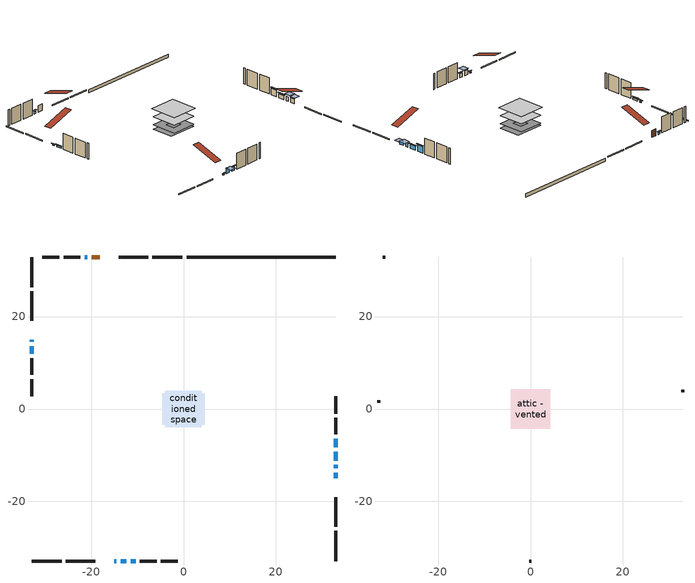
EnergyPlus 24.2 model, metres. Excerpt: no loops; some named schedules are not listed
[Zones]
conditioned space
 floor outside (Floor1 construction): -1.43,-1.43 -1.43,1.43 1.43,1.43 1.43,-1.43 z0.25
 floor adiabatic (Floor3 construction): -3.98,-3.98 -3.98,3.98 3.98,3.98 3.98,-3.98 z0.25
 floor adiabatic (AdiabaticFloorConstruction): -3.98,-3.98 -3.98,3.98 3.98,3.98 3.98,-3.98 z2.69
 floor foundation (Slab1 construction): -4.63,-3.41 -4.63,3.41 4.63,3.41 4.63,-3.41 z-0.73
 wall outside (RimJoist1 construction): -0.24,32.87 -6.75,32.87 / -32.87,-32.87 -26.37,-32.87 / -32.87,32.87 -32.87,26.37 / 32.87,-32.87 32.87,-26.37 z0.25:0.55
 wall outside (RimJoist2 construction): -7.67,32.87 -14.03,32.87 / -25.44,-32.87 -19.09,-32.87 / -32.87,25.44 -32.87,19.09 / 32.87,-25.44 32.87,-19.09 z0.25:0.55
 wall outside (AdiabaticWallConstruction 1): -18.1,32.87 -19.84,32.87 z0.25:2.28
 wall outside (AdiabaticWallConstruction): -32.87,15.02 -32.87,14.5 / -15.02,-32.87 -14.5,-32.87 z0.25:0.56; -32.87,13.58 -32.87,11.95 z0.25:0.76; 32.87,-15.01 32.87,-13.79 / -13.58,-32.87 -12.36,-32.87 z0.25:1.67; 32.87,-12.87 32.87,-12.1 z0.25:1.57; 32.87,-11.18 32.87,-9.19 / -11.43,-32.87 -10.36,-32.87 z0.25:1.47; 32.87,-8.26 32.87,-6.43 z0.25:2.23; -20.77,32.87 -21.38,32.87 z0.25:0.96
 wall outside (Wall1 construction): -22.31,32.87 -25.91,32.87 / -9.43,-32.87 -5.83,-32.87 / -32.87,11.02 -32.87,7.42 / 32.87,-5.51 32.87,-1.9 z0.25:5.13
 wall outside (Wall2 construction): -26.84,32.87 -30.52,32.87 / -4.9,-32.87 -1.22,-32.87 / -32.87,6.49 -32.87,2.81 / 32.87,-0.97 32.87,2.7 z0.25:5.13
 wall foundation (FoundationWall1 construction): 32.87,32.87 0.69,32.87 z-0.73:0.25
 window (WindowConstruction 8): -32.87,15.01 -32.87,14.5 z0.25:0.55
 window (WindowConstruction 7): -32.87,13.58 -32.87,11.95 z0.25:0.76
 window (WindowConstruction 9): -15.01,-32.87 -14.5,-32.87 z0.25:0.55
 window (WindowConstruction): 32.87,-15.01 32.87,-13.79 z0.25:1.67
 window (WindowConstruction 1): 32.87,-12.87 32.87,-12.1 z0.25:1.57
 window (WindowConstruction 2): -13.58,-32.87 -12.36,-32.87 z0.25:1.67
 window (WindowConstruction 3): 32.87,-11.17 32.87,-9.19 z0.25:1.47
 window (WindowConstruction 4): 32.87,-8.26 32.87,-6.44 z0.25:2.23
 window (WindowConstruction 5): -20.77,32.87 -21.38,32.87 z0.25:0.96
 window (WindowConstruction 6): -11.43,-32.87 -10.36,-32.87 z0.25:1.47
 door (Door): -18.1,32.87 -19.84,32.87 z0.25:2.28
 ceiling adiabatic (AdiabaticFloorConstruction): 3.98,-3.98 3.98,3.98 -3.98,3.98 -3.98,-3.98 z2.69
attic - vented
 floor to conditioned space (Floor2 construction Reversed): -4.31,-4.31 -4.31,4.31 4.31,4.31 4.31,-4.31 z5.13
 wall outside (Wall3 construction): -31.45,32.87 -31.95,32.87 / -0.29,-32.87 0.21,-32.87 / -32.87,1.88 -32.87,1.38 / 32.87,3.63 32.87,4.13 z0.25:5.13
 roof outside (Roof1 construction): -17.17,32.87,5.13 -17.17,24.47,7.93 -14.96,24.47,7.93 -14.96,32.87,5.13; -15.94,-32.87,5.13 -15.94,-24.47,7.93 -18.16,-24.47,7.93 -18.16,-32.87,5.13; -32.87,15.94,5.13 -24.47,15.94,7.93 -24.47,18.16,7.93 -32.87,18.16,5.13; 32.87,-15.94,5.13 24.47,-15.94,7.93 24.47,-18.16,7.93 32.87,-18.16,5.13
shading: -32.87,14.21 -32.87,15.31 -33.17,15.31 -33.17,14.21 z0.85; -32.87,11.65 -32.87,13.87 -33.17,13.87 -33.17,11.65 z1.06; -14.21,-32.87 -15.31,-32.87 -15.31,-33.17 -14.21,-33.17 z0.85; 32.87,-13.5 32.87,-15.31 34.7,-15.31 34.7,-13.5 z1.97; 32.87,-11.49 32.87,-13.47 34.7,-13.47 34.7,-11.49 z2.18; -12.06,-32.87 -13.87,-32.87 -13.87,-34.7 -12.06,-34.7 z1.97; 32.87,-8.89 32.87,-11.47 33.17,-11.47 33.17,-8.89 z1.77; 32.87,-6.14 32.87,-8.56 33.17,-8.56 33.17,-6.14 z2.53; -21.68,32.87 -20.47,32.87 -20.47,33.17 -21.68,33.17 z1.26; -10.06,-32.87 -11.73,-32.87 -11.73,-33.17 -10.06,-33.17 z1.77
[Building]
Building 1: Terrain=Suburbs
[Site:Location]
Windsor AP_ON: Latitude {deg}=42.28; Longitude {deg}=-82.96; Time Zone {hr}=-5; Elevation {m}=190; Keep Site Location Information=Yes
[Site:GroundTemperature:Shallow]
6.34957, 4.46684, 4.31606, 5.20952, 8.79623, 12.3662, 15.4612, 17.4219, 17.5884, 15.9938, 12.9777, 9.51722
[Site:WaterMainsTemperature]
Calculation Method=Schedule; Temperature Schedule=mains temperature schedule
[Material] Roughness=Rough; Thermal Absorptance=0.9
Name | Thickness {m} | Conductivity {W/m-K} | Density {kg/m3} | Specific Heat {J/kg-K} | Solar Absorptance | Visible Absorptance
asphalt or fiberglass shingles | 0.00635 | 0.162714 | 1121.4 | 1465.45 | 0.4 | 0.4
ceiling loosefill ins | 0.338667 | 0.0480833 | 16.02 | 1046.75 | 0.7 | 0.7
ceiling stud and cavity | 0.1397 | 0.229297 | 65.682 | 1177.47 | 0.7 | 0.7
concrete 4.0 in. | 0.1016 | 1.803125 | 2242.8 | 837.4 | 0.7 | 0.7
concrete 8.0 in. | 0.2032 | 1.803125 | 2242.8 | 837.4 | 0.7 | 0.7
door material | 0.04445 | 0.053851 | 512.64 | 1214.23 | 0.7 | 0.7
exterior vertical ins | 0.141147 | 0.029427 | 32.04 | 1214.23 | 0.7 | 0.7
floor covering | 0.0127 | 0.0433444 | 54.468 | 1339.84 | 0.6 | 0.6
floor rigid ins; rim joist rigid ins; wall rigid ins | 0.051816 | 0.029427 | 32.04 | 1214.23 | 0.7 | 0.7
floor rigid ins 1; wall rigid ins 1 | 0.512978 | 0.029427 | 32.04 | 1214.23 | 0.7 | 0.7
floor stud and cavity | 0.1397 | 0.569966 | 92.3553 | 1139.71 | 0.7 | 0.7
floor stud and cavity 1 | 0.1397 | 0.109296 | 92.3553 | 1139.71 | 0.7 | 0.7
floor stud and cavity 2 | 0.1397 | 1.75129 | 37.0049 | 1207.88 | 0.7 | 0.7
furniture material conditioned space 1 | 0.1524 | 0.115458 | 640.8 | 1214.23 | 0.6 | 0.6
gypsum board | 0.0127 | 0.160291 | 801 | 837.4 | 0.6 | 0.6
gypsum board 1 | 0.0127 | 0.160291 | 801 | 837.4 | 0.7 | 0.7
osb sheathing 0.5 in. | 0.0127 | 0.115458 | 512.64 | 1214.23 | 0.7 | 0.7
osb sheathing 0.75 in. | 0.01905 | 0.115458 | 512.64 | 1214.23 | 0.7 | 0.7
osb sheathing 2.0 in. | 0.0508 | 0.115458 | 512.64 | 1214.23 | 0.7 | 0.7
rim joist stud and cavity | 0.0508 | 0.268173 | 125.044 | 1163.47 | 0.6 | 0.6
rim joist stud and cavity 1 | 0.0508 | 0.859146 | 125.044 | 1163.47 | 0.6 | 0.6
slab rigid ins | 0.0444073 | 0.029427 | 32.04 | 1214.23 | 0.7 | 0.7
wall stud and cavity | 0.1397 | 0.167382 | 139.0536 | 1170.24 | 0.7 | 0.7
wall stud and cavity 1 | 0.1397 | 0.125536 | 139.0536 | 1170.24 | 0.7 | 0.7
wall stud and cavity 2 | 0.0889 | 6.9971 | 50.32683 | 1063.81 | 0.6 | 0.6
wall stud and cavity 3 | 0.0889 | 0.380278 | 52.3479 | 1209.89 | 0.7 | 0.7
wall stud and cavity 4 | 0.0889 | 0.391764 | 83.0341 | 1211.67 | 0.7 | 0.7
wood siding | 0.0254 | 0.102417 | 544.68 | 1172.36 | 0.4 | 0.4
wood siding 1 | 0.00254 | 0.102417 | 544.68 | 1172.36 | 0.4 | 0.4
wood siding 2; wood siding 3; wood siding 4 | 0.0254 | 0.102417 | 544.68 | 1172.36 | 0.7 | 0.7
[WindowMaterial:SimpleGlazingSystem]
Name | U-Factor {W/m2-K} | Solar Heat Gain Coefficient
WindowMaterial | 2.04181 | 0.63
WindowMaterial 1 | 2.36034 | 0.5
WindowMaterial 2 | 2.17524 | 0.57
WindowMaterial 3 | 3.38068 | 0.64
WindowMaterial 4 | 2.59996 | 0.4
WindowMaterial 5 | 2.31435 | 0.52
WindowMaterial 6 | 2.59314 | 0.4
WindowMaterial 7 | 2.549422 | 0.45
[Construction]
AdiabaticFloorConstruction: floor stud and cavity 2, floor rigid ins 1, osb sheathing 0.75 in., floor covering
AdiabaticWallConstruction: wood siding 3, wall rigid ins 1, wall stud and cavity 3, gypsum board
AdiabaticWallConstruction 1: wood siding 4, wall rigid ins 1, wall stud and cavity 3, gypsum board
Door: door material
Floor1 construction: floor stud and cavity, floor rigid ins, osb sheathing 0.75 in., floor covering
Floor2 construction Reversed: gypsum board, ceiling stud and cavity, ceiling loosefill ins
Floor3 construction: floor stud and cavity 1, floor rigid ins, osb sheathing 0.75 in., floor covering
FoundationWall1 construction: concrete 8.0 in., gypsum board 1
furniture construction conditioned space 1: furniture material conditioned space 1
PartitionWallConstruction: gypsum board, wall stud and cavity 4, gypsum board
RimJoist1 construction: wood siding 2, rim joist rigid ins, osb sheathing 2.0 in., rim joist stud and cavity
RimJoist2 construction: wood siding 2, osb sheathing 2.0 in., rim joist stud and cavity 1
Roof1 construction: asphalt or fiberglass shingles
Slab1 construction: slab rigid ins, concrete 4.0 in.
Wall1 construction: wood siding, wall rigid ins, osb sheathing 0.5 in., wall stud and cavity, gypsum board
Wall2 construction: wood siding, wall rigid ins, osb sheathing 0.5 in., wall stud and cavity 1, gypsum board
Wall3 construction: wood siding 1, wall stud and cavity 2
WindowConstruction; WindowConstruction 2: WindowMaterial
WindowConstruction 1: WindowMaterial 1
WindowConstruction 3: WindowMaterial 2
WindowConstruction 4: WindowMaterial 3
WindowConstruction 5: WindowMaterial 4
WindowConstruction 6: WindowMaterial 5
WindowConstruction 7: WindowMaterial 6
WindowConstruction 8; WindowConstruction 9: WindowMaterial 7
[Zone] Multiplier=1; Part of Total Floor Area=Yes
Name | Volume {m3}
attic - vented | 33.8363
conditioned space | 428.3
[Space]
Name | Zone | Volume {m3}
attic - vented 1 | attic - vented | 33.8363
conditioned space 1 | conditioned space | 428.3
[ZoneInfiltration:EffectiveLeakageArea]
infil attic - vented 1: Zone or Space=attic - vented 1; Schedule=Always On Discrete; Effective Air Leakage Area {cm2}=3307.56; Stack Coefficient=0.000533888; Wind Coefficient=1.56115e-05
[ZoneMixing]
whole house fan mix: Zone or Space=attic - vented; Schedule=Always On Continuous; Design Flow Rate Calculation Method=Flow/Zone; Design Flow Rate {m3/s}=0; Source Zone or Space=conditioned space
[SurfaceProperty:ExposedFoundationPerimeter]
Slab1: Exposed Perimeter Calculation Method=TotalExposedPerimeter; Total Exposed Perimeter {m}=32.188
[InternalMass] Zone or ZoneList=conditioned space; Space or SpaceList=conditioned space 1
Name | Construction | Surface Area {m2}
furniture mass conditioned space 1 | furniture construction conditioned space 1 | 79.2082
partition wall mass | PartitionWallConstruction | 134.751
[Lights]
interior lighting: Zone or ZoneList or Space or SpaceList=conditioned space 1; Schedule=interior lighting schedule; Design Level Calculation Method=LightingLevel; Lighting Level {W}=343.2; Return Air Fraction=0; Fraction Radiant=0.6; Fraction Visible=0.2; Fraction Replaceable=1
[People]
occupants: Zone or ZoneList or Space or SpaceList=conditioned space 1; Number of People Schedule=occupants schedule; Number of People Calculation Method=People; Number of People=3; Fraction Radiant=0.314171; Sensible Heat Fraction=0.56303; Activity Level Schedule=occupants activity schedule; Carbon Dioxide Generation Rate {m3/s-W}=0; Enable ASHRAE 55 Comfort Warnings=No; Mean Radiant Temperature Calculation Type=EnclosureAveraged
[ElectricEquipment] Zone or ZoneList or Space or SpaceList=conditioned space 1; Design Level Calculation Method=EquipmentLevel
Name | Schedule | Design Level {W} | Fraction Latent | Fraction Radiant | Fraction Lost
clothes dryer | clothes dryer schedule | 140.772 | 0.015 | 0.081 | 0.85
clothes washer | clothes washer schedule | 32.1985 | 0.03 | 0.162 | 0.7
cooking range | cooking range schedule | 215.147 | 0.08 | 0.432 | 0.2
dishwasher | dishwasher schedule | 66.8632 | 0.3 | 0.18 | 0.4
fridge | fridge schedule | 72.9452 | 0 | 0.6 | 0
mech vent bath fan 0 | mech vent bath fan 0 schedule | 50.2 | 0 | 0 | 1
mech vent house fan | mech vent house fan schedule | 0 | 0 | 0 | 1
mech vent house fan cfis | mech vent house fan cfis schedule | 0 | 0 | 0 | 0
misc plug loads | misc plug loads schedule | 494.7 | 0.045 | 0.513 | 0.1
whole house fan | Always On Discrete | 0 | 0 | 0 | 1
[OtherEquipment] Zone or ZoneList or Space or SpaceList=conditioned space 1; Design Level Calculation Method=EquipmentLevel
Name | Fuel Type | Schedule | Design Level {W} | Fraction Latent | Fraction Radiant | Fraction Lost
clothes dryer 1 | Electricity | clothes dryer schedule | 0 | 0.015 | 0.081 | 0.85
cooking range 1 | Electricity | cooking range schedule | 0 | 0.08 | 0.432 | 0.2
general water use latent | None | general water use schedule | 62.594 | 1 | 0 | 0
general water use sensible | None | general water use schedule | -61.6891 | 0 | 0.6 | 0
mech vent house fan latent load | None | Always On Discrete | 0 | 1 | 0 | 0
mech vent house fan sensible load | None | Always On Discrete | 0 | 0 | 0 | 0
water heater energy adjustment1 | NaturalGas | Always On Discrete | 0.01 | 0 | 0 | 1
[ZoneInfiltration:DesignFlowRate] Zone or ZoneList or Space or SpaceList=conditioned space 1; Schedule=Always On Discrete; Design Flow Rate Calculation Method=Flow/Zone; Design Flow Rate {m3/s}=0
infil flow; natural vent flow; whole house fan flow
[AvailabilityManager:Scheduled]
central ac and furnace airloop Availability Manager: Schedule=Always On Discrete
[Foundation:Kiva]
Foundation Kiva 1: Initial Indoor Air Temperature {C}=18; Wall Height Above Grade {m}=0.249997; Wall Depth Below Slab {m}=0.2032; Custom Block Material Name 1=exterior vertical ins; Custom Block Depth 1 {m}=0.979993; Custom Block X Position 1 {m}=0.2159; Custom Block Z Position 1 {m}=0
[Foundation:Kiva:Settings]
Soil Conductivity {W/m-K}=0.849921; Soil Density {kg/m3}=1842.3; Soil Specific Heat {J/kg-K}=418.7; Ground Solar Absorptivity=0.9; Ground Thermal Absorptivity=0.9; Ground Surface Roughness {m}=0.03; Far-Field Width {m}=40; Deep-Ground Boundary Condition=ZeroFlux; Deep-Ground Depth {m}=40; Minimum Cell Dimension {m}=0.2; Maximum Cell Growth Coefficient=3; Simulation Timestep=Timestep
[Exterior:Lights]
exterior lighting: Schedule=exterior lighting schedule; Design Level {W}=75.6
[EnergyManagementSystem:GlobalVariable]
central_ac_and_furnace_airloop_Fan_RTF
infil_program_Qfan
infil_program_Qinf
natural_vent_program_Qnv
natural_vent_program_Qwhf
[EnergyManagementSystem:Sensor]
Name | Output:Variable or Output:Meter Index Key | Output:Variable or Output:Meter
airflow_gain | infil flow | Infiltration Sensible Heat Gain Energy
airflow_gain_1 | natural vent flow | Infiltration Sensible Heat Gain Energy
airflow_gain_2 | whole house fan flow | Infiltration Sensible Heat Gain Energy
airflow_loss | infil flow | Infiltration Sensible Heat Loss Energy
airflow_loss_1 | natural vent flow | Infiltration Sensible Heat Loss Energy
airflow_loss_2 | whole house fan flow | Infiltration Sensible Heat Loss Energy
clg_load_cond |  | Cooling:EnergyTransfer:Zone:CONDITIONED SPACE
clg_sp_s; clg_sp_s_1 | cooling setpoint | Schedule Value
clothes_dryer_exhaust_0_sch_s | clothes dryer exhaust 0 schedule | Schedule Value
cool_season | cooling season schedule | Schedule Value
htg_load_cond |  | Heating:EnergyTransfer:Zone:CONDITIONED SPACE
htg_sp_s; htg_sp_s_1 | heating setpoint | Schedule Value
ig_ee_conv | clothes dryer | Electric Equipment Convective Heating Energy
ig_ee_conv_2 | cooking range | Electric Equipment Convective Heating Energy
ig_ee_conv_4 | fridge | Electric Equipment Convective Heating Energy
ig_ee_conv_5 | misc plug loads | Electric Equipment Convective Heating Energy
ig_ee_conv_6 | whole house fan | Electric Equipment Convective Heating Energy
ig_ee_rad | clothes dryer | Electric Equipment Radiant Heating Energy
ig_ee_rad_2 | cooking range | Electric Equipment Radiant Heating Energy
ig_ee_rad_4 | fridge | Electric Equipment Radiant Heating Energy
ig_ee_rad_5 | misc plug loads | Electric Equipment Radiant Heating Energy
ig_ee_rad_6 | whole house fan | Electric Equipment Radiant Heating Energy
ig_lgt_conv | interior lighting | Lights Convective Heating Energy
ig_lgt_rad | interior lighting | Lights Radiant Heating Energy
ig_lgt_vis | interior lighting | Lights Visible Radiation Heating Energy
ig_oe_conv | clothes dryer 1 | Other Equipment Convective Heating Energy
ig_oe_conv_1 | cooking range 1 | Other Equipment Convective Heating Energy
ig_oe_conv_2 | general water use latent | Other Equipment Convective Heating Energy
ig_oe_conv_3 | general water use sensible | Other Equipment Convective Heating Energy
ig_oe_conv_4 | water heater energy adjustment1 | Other Equipment Convective Heating Energy
ig_oe_rad | clothes dryer 1 | Other Equipment Radiant Heating Energy
ig_oe_rad_1 | cooking range 1 | Other Equipment Radiant Heating Energy
ig_oe_rad_2 | general water use latent | Other Equipment Radiant Heating Energy
ig_oe_rad_3 | general water use sensible | Other Equipment Radiant Heating Energy
ig_oe_rad_4 | water heater energy adjustment1 | Other Equipment Radiant Heating Energy
ig_ppl_conv | occupants | People Convective Heating Energy
ig_ppl_rad | occupants | People Radiant Heating Energy
im_conv | furniture mass conditioned space 1 | Surface Inside Face Convection Heat Gain Energy
im_conv_1 | partition wall mass | Surface Inside Face Convection Heat Gain Energy
im_ig | furniture mass conditioned space 1 | Surface Inside Face Internal Gains Radiation Heat Gain Energy
im_ig_1 | partition wall mass | Surface Inside Face Internal Gains Radiation Heat Gain Energy
im_lgt | furniture mass conditioned space 1 | Surface Inside Face Lights Radiation Heat Gain Energy
im_lgt_1 | partition wall mass | Surface Inside Face Lights Radiation Heat Gain Energy
im_sol | furniture mass conditioned space 1 | Surface Inside Face Solar Radiation Heat Gain Energy
im_sol_1 | partition wall mass | Surface Inside Face Solar Radiation Heat Gain Energy
im_surf | furniture mass conditioned space 1 | Surface Inside Face Net Surface Thermal Radiation Heat Gain Energy
im_surf_1 | partition wall mass | Surface Inside Face Net Surface Thermal Radiation Heat Gain Energy
mech_vent_bath_fan_0_sch_s | mech vent bath fan 0 schedule | Schedule Value
mv_conv | mech vent bath fan 0 | Electric Equipment Convective Heating Energy
mv_conv_1 | mech vent house fan | Electric Equipment Convective Heating Energy
mv_conv_2 | mech vent house fan cfis | Electric Equipment Convective Heating Energy
mv_conv_3 | mech vent house fan latent load | Other Equipment Convective Heating Energy
mv_conv_4 | mech vent house fan sensible load | Other Equipment Convective Heating Energy
mv_rad | mech vent bath fan 0 | Electric Equipment Radiant Heating Energy
mv_rad_1 | mech vent house fan | Electric Equipment Radiant Heating Energy
mv_rad_2 | mech vent house fan cfis | Electric Equipment Radiant Heating Energy
mv_rad_3 | mech vent house fan latent load | Other Equipment Radiant Heating Energy
mv_rad_4 | mech vent house fan sensible load | Other Equipment Radiant Heating Energy
natural_vent_s | natural vent schedule | Schedule Value
out_pb_s |  | Site Outdoor Air Barometric Pressure
out_wt_s |  | Site Outdoor Air Humidity Ratio
site_vw_s |  | Site Wind Speed
ss_back_out | Window1 | Surface Window Shortwave from Zone Back Out Window Heat Transfer Rate
ss_back_out_1 | Window10 | Surface Window Shortwave from Zone Back Out Window Heat Transfer Rate
ss_back_out_2 | Window2 | Surface Window Shortwave from Zone Back Out Window Heat Transfer Rate
ss_back_out_3 | Window3 | Surface Window Shortwave from Zone Back Out Window Heat Transfer Rate
ss_back_out_4 | Window4 | Surface Window Shortwave from Zone Back Out Window Heat Transfer Rate
ss_back_out_5 | Window5 | Surface Window Shortwave from Zone Back Out Window Heat Transfer Rate
ss_back_out_6 | Window6 | Surface Window Shortwave from Zone Back Out Window Heat Transfer Rate
ss_back_out_7 | Window7 | Surface Window Shortwave from Zone Back Out Window Heat Transfer Rate
ss_back_out_8 | Window8 | Surface Window Shortwave from Zone Back Out Window Heat Transfer Rate
ss_back_out_9 | Window9 | Surface Window Shortwave from Zone Back Out Window Heat Transfer Rate
ss_conv | Door1 | Surface Inside Face Convection Heat Gain Energy
ss_conv_1 | Window1 | Surface Inside Face Convection Heat Gain Energy
ss_conv_10 | Window9 | Surface Inside Face Convection Heat Gain Energy
ss_conv_2 | Window10 | Surface Inside Face Convection Heat Gain Energy
ss_conv_3 | Window2 | Surface Inside Face Convection Heat Gain Energy
ss_conv_4 | Window3 | Surface Inside Face Convection Heat Gain Energy
ss_conv_5 | Window4 | Surface Inside Face Convection Heat Gain Energy
ss_conv_6 | Window5 | Surface Inside Face Convection Heat Gain Energy
ss_conv_7 | Window6 | Surface Inside Face Convection Heat Gain Energy
ss_conv_8 | Window7 | Surface Inside Face Convection Heat Gain Energy
ss_conv_9 | Window8 | Surface Inside Face Convection Heat Gain Energy
ss_ig | Door1 | Surface Inside Face Internal Gains Radiation Heat Gain Energy
ss_ig_1 | Window1 | Surface Inside Face Internal Gains Radiation Heat Gain Energy
ss_ig_10 | Window9 | Surface Inside Face Internal Gains Radiation Heat Gain Energy
ss_ig_2 | Window10 | Surface Inside Face Internal Gains Radiation Heat Gain Energy
ss_ig_3 | Window2 | Surface Inside Face Internal Gains Radiation Heat Gain Energy
ss_ig_4 | Window3 | Surface Inside Face Internal Gains Radiation Heat Gain Energy
ss_ig_5 | Window4 | Surface Inside Face Internal Gains Radiation Heat Gain Energy
ss_ig_6 | Window5 | Surface Inside Face Internal Gains Radiation Heat Gain Energy
ss_ig_7 | Window6 | Surface Inside Face Internal Gains Radiation Heat Gain Energy
ss_ig_8 | Window7 | Surface Inside Face Internal Gains Radiation Heat Gain Energy
ss_ig_9 | Window8 | Surface Inside Face Internal Gains Radiation Heat Gain Energy
ss_lgt | Door1 | Surface Inside Face Lights Radiation Heat Gain Energy
ss_sol | Door1 | Surface Inside Face Solar Radiation Heat Gain Energy
ss_surf | Door1 | Surface Inside Face Net Surface Thermal Radiation Heat Gain Energy
ss_surf_1 | Window1 | Surface Inside Face Net Surface Thermal Radiation Heat Gain Energy
ss_surf_10 | Window9 | Surface Inside Face Net Surface Thermal Radiation Heat Gain Energy
ss_surf_2 | Window10 | Surface Inside Face Net Surface Thermal Radiation Heat Gain Energy
ss_surf_3 | Window2 | Surface Inside Face Net Surface Thermal Radiation Heat Gain Energy
ss_surf_4 | Window3 | Surface Inside Face Net Surface Thermal Radiation Heat Gain Energy
ss_surf_5 | Window4 | Surface Inside Face Net Surface Thermal Radiation Heat Gain Energy
ss_surf_6 | Window5 | Surface Inside Face Net Surface Thermal Radiation Heat Gain Energy
ss_surf_7 | Window6 | Surface Inside Face Net Surface Thermal Radiation Heat Gain Energy
ss_surf_8 | Window7 | Surface Inside Face Net Surface Thermal Radiation Heat Gain Energy
ss_surf_9 | Window8 | Surface Inside Face Net Surface Thermal Radiation Heat Gain Energy
ss_trans_in | Window1 | Surface Window Transmitted Solar Radiation Rate
ss_trans_in_1 | Window10 | Surface Window Transmitted Solar Radiation Rate
ss_trans_in_2 | Window2 | Surface Window Transmitted Solar Radiation Rate
ss_trans_in_3 | Window3 | Surface Window Transmitted Solar Radiation Rate
ss_trans_in_4 | Window4 | Surface Window Transmitted Solar Radiation Rate
ss_trans_in_5 | Window5 | Surface Window Transmitted Solar Radiation Rate
ss_trans_in_6 | Window6 | Surface Window Transmitted Solar Radiation Rate
ss_trans_in_7 | Window7 | Surface Window Transmitted Solar Radiation Rate
ss_trans_in_8 | Window8 | Surface Window Transmitted Solar Radiation Rate
ss_trans_in_9 | Window9 | Surface Window Transmitted Solar Radiation Rate
ss_trans_out | Window1 | Surface Inside Face Initial Transmitted Diffuse Transmitted Out Window Solar Radiation Rate
ss_trans_out_1 | Window10 | Surface Inside Face Initial Transmitted Diffuse Transmitted Out Window Solar Radiation Rate
ss_trans_out_2 | Window2 | Surface Inside Face Initial Transmitted Diffuse Transmitted Out Window Solar Radiation Rate
ss_trans_out_3 | Window3 | Surface Inside Face Initial Transmitted Diffuse Transmitted Out Window Solar Radiation Rate
ss_trans_out_4 | Window4 | Surface Inside Face Initial Transmitted Diffuse Transmitted Out Window Solar Radiation Rate
ss_trans_out_5 | Window5 | Surface Inside Face Initial Transmitted Diffuse Transmitted Out Window Solar Radiation Rate
ss_trans_out_6 | Window6 | Surface Inside Face Initial Transmitted Diffuse Transmitted Out Window Solar Radiation Rate
ss_trans_out_7 | Window7 | Surface Inside Face Initial Transmitted Diffuse Transmitted Out Window Solar Radiation Rate
ss_trans_out_8 | Window8 | Surface Inside Face Initial Transmitted Diffuse Transmitted Out Window Solar Radiation Rate
ss_trans_out_9 | Window9 | Surface Inside Face Initial Transmitted Diffuse Transmitted Out Window Solar Radiation Rate
s_conv | Floor1 | Surface Inside Face Convection Heat Gain Energy
s_conv_1 | Floor2 | Surface Inside Face Convection Heat Gain Energy
s_conv_10 | RimJoist2:0 | Surface Inside Face Convection Heat Gain Energy
s_conv_11 | RimJoist2:180 | Surface Inside Face Convection Heat Gain Energy
s_conv_12 | RimJoist2:270 | Surface Inside Face Convection Heat Gain Energy
s_conv_13 | RimJoist2:90 | Surface Inside Face Convection Heat Gain Energy
s_conv_14 | Slab1 | Surface Inside Face Convection Heat Gain Energy
s_conv_15 | Wall1:0 | Surface Inside Face Convection Heat Gain Energy
s_conv_16 | Wall1:180 | Surface Inside Face Convection Heat Gain Energy
s_conv_17 | Wall1:270 | Surface Inside Face Convection Heat Gain Energy
s_conv_18 | Wall1:90 | Surface Inside Face Convection Heat Gain Energy
s_conv_19 | Wall2:0 | Surface Inside Face Convection Heat Gain Energy
s_conv_2 | Floor3 | Surface Inside Face Convection Heat Gain Energy
s_conv_20 | Wall2:180 | Surface Inside Face Convection Heat Gain Energy
s_conv_21 | Wall2:270 | Surface Inside Face Convection Heat Gain Energy
s_conv_22 | Wall2:90 | Surface Inside Face Convection Heat Gain Energy
s_conv_3 | FoundationWall1 | Surface Inside Face Convection Heat Gain Energy
s_conv_4 | inferred conditioned ceiling | Surface Inside Face Convection Heat Gain Energy
s_conv_5 | inferred conditioned floor | Surface Inside Face Convection Heat Gain Energy
s_conv_6 | RimJoist1:0 | Surface Inside Face Convection Heat Gain Energy
